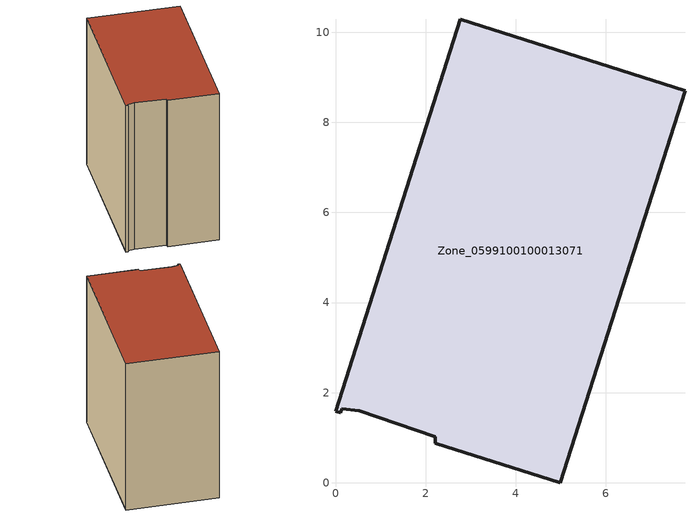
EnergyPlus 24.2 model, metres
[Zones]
Zone_0599100100013071
 floor ground (C_G): 4.99,0 2.22,0.88 2.22,1.02 0.53,1.6 0.14,1.64 0.11,1.55 0,1.59 2.77,10.29 7.76,8.7 z0
 wall outside (C_F): 0.14,1.64 0.53,1.6 2.22,1.02 2.22,0.88 4.99,0 7.76,8.7 2.77,10.29 0,1.59 0.11,1.55 0.14,1.64 z0:9.45
 roof outside (C_R): 2.22,0.88 4.99,0 7.76,8.7 2.77,10.29 0,1.59 0.11,1.55 0.14,1.64 0.53,1.6 2.22,1.02 z9.45
[BUILDING]
Pand.0599100100013071: North Axis=0; Terrain=City; Loads Convergence Tolerance Value=0.04; Temperature Convergence Tolerance Value=0.4; Solar Distribution=FullExterior; Maximum Number of Warmup Days=25; Minimum Number of Warmup Days=1
[Site:Location]
Rotterdam.The.Hague.AP_ZH_NLD Design_Conditions: Latitude=51.96; Longitude=4.45; Time Zone=1; Elevation=-4.5
[SITE:GROUNDTEMPERATURE:BUILDINGSURFACE]
18, 18, 18, 18, 18, 18, 18, 18, 18, 18, 18, 18
[MATERIAL] Thermal Absorptance=0.9; Solar Absorptance=0.7; Visible Absorptance=0.7
Name | Roughness | Thickness | Conductivity | Density | Specific Heat
G.TI.2015-2018 | MediumSmooth | 0.15 | 0.0428571 | 540 | 1210
F.TI.2015-2018 | Rough | 0.3 | 0.0666667 | 1920 | 840
R.TI.2015-2018 | MediumRough | 0.2 | 0.0333333 | 1500 | 1000
[CONSTRUCTION]
C_G: G.TI.2015-2018
C_F: F.TI.2015-2018
C_R: R.TI.2015-2018
[ZONE]
Zone_0599100100013071: Type=1; Multiplier=1; Ceiling Height=Autocalculate; Volume=Autocalculate; Floor Area=autocalculate; Part of Total Floor Area=Yes
[ZONEINFILTRATION:DESIGNFLOWRATE]
Infil_Zone_0599100100013071: Zone or ZoneList or Space or SpaceList=Zone_0599100100013071; Schedule=AlwaysOn; Design Flow Rate Calculation Method=Flow/Area; Flow Rate per Floor Area=0.0015; Constant Term Coefficient=1; Temperature Term Coefficient=0; Velocity Term Coefficient=0; Velocity Squared Term Coefficient=0
[HVACTEMPLATE:ZONE:IDEALLOADSAIRSYSTEM]
Zone_0599100100013071: Maximum Heating Supply Air Temperature=50; Minimum Cooling Supply Air Temperature=13; Maximum Heating Supply Air Humidity Ratio=0.0156; Minimum Cooling Supply Air Humidity Ratio=0.0077; Heating Limit=NoLimit; Cooling Limit=NoLimit; Dehumidification Control Type=ConstantSensibleHeatRatio; Cooling Sensible Heat Ratio=0.7; Dehumidification Setpoint=60; Humidification Control Type=None; Humidification Setpoint=30; Outdoor Air Method=None; Outdoor Air Flow Rate per Person=0.00944; Outdoor Air Flow Rate per Zone Floor Area=0; Outdoor Air Flow Rate per Zone=0; Demand Controlled Ventilation Type=None; Outdoor Air Economizer Type=NoEconomizer; Heat Recovery Type=None; Sensible Heat Recovery Effectiveness=0.7; Latent Heat Recovery Effectiveness=0.65
[ZONECONTROL:THERMOSTAT]
ThermostatControl_Zone_0599100100013071: Zone or ZoneList=Zone_0599100100013071; Control Type Schedule=DualSetpointControlType; Control 1=Thermostat_Zone_0599100100013071; Temperature Difference Between Cutout And Setpoint=0
[THERMOSTATSETPOINT:DUALSETPOINT]
Thermostat_Zone_0599100100013071: Heating Setpoint Temperature Schedule=HeatingSetpoint_Zone_0599100100013071; Cooling Setpoint Temperature Schedule=CoolingSetpoint_Zone_0599100100013071
[SCHEDULE:COMPACT]
HeatingSetpoint_Zone_0599100100013071: Through: 12/31, For: AllDays, Until: 24:00, 21
CoolingSetpoint_Zone_0599100100013071: Through: 12/31, For: AllDays, Until: 24:00, 24
DualSetpointControlType: Through: 12/31, For: AllDays, Until: 24:00, 4
AlwaysOn: Through: 12/31, For: AllDays, Until: 24:00, 1
